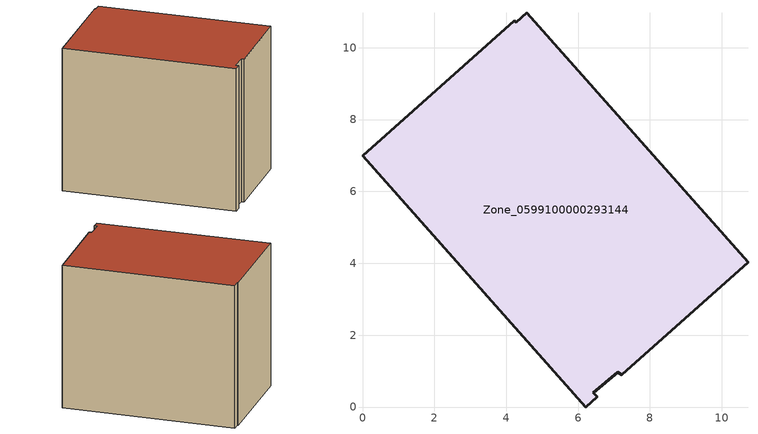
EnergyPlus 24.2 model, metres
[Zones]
Zone_0599100000293144
 floor ground (C_G): 7.22,0.89 7.1,0.96 6.43,0.4 6.53,0.28 6.22,0 0,6.99 4.22,10.76 4.27,10.71 4.57,10.97 10.73,4.03 z0
 wall outside (C_F): 7.22,0.89 10.73,4.03 4.57,10.97 4.27,10.71 4.22,10.76 0,6.99 6.22,0 6.53,0.28 6.43,0.4 7.1,0.96 7.22,0.89 z0:7.9
 roof outside (C_R): 7.1,0.96 7.22,0.89 10.73,4.03 4.57,10.97 4.27,10.71 4.22,10.76 0,6.99 6.22,0 6.53,0.28 6.43,0.4 z7.9
[BUILDING]
Pand.0599100000293144: North Axis=0; Terrain=City; Loads Convergence Tolerance Value=0.04; Temperature Convergence Tolerance Value=0.4; Solar Distribution=FullExterior; Maximum Number of Warmup Days=25; Minimum Number of Warmup Days=1
[Site:Location]
Rotterdam.The.Hague.AP_ZH_NLD Design_Conditions: Latitude=51.96; Longitude=4.45; Time Zone=1; Elevation=-4.5
[SITE:GROUNDTEMPERATURE:BUILDINGSURFACE]
18, 18, 18, 18, 18, 18, 18, 18, 18, 18, 18, 18
[MATERIAL] Thermal Absorptance=0.9; Solar Absorptance=0.7; Visible Absorptance=0.7
Name | Roughness | Thickness | Conductivity | Density | Specific Heat
G.TI.1965-1974 | MediumSmooth | 0.15 | 0.882353 | 540 | 1210
F.TI.1965-1974 | Rough | 0.3 | 0.697674 | 1920 | 840
R.TI.1965-1974 | MediumRough | 0.2 | 0.232558 | 1500 | 1000
[CONSTRUCTION]
C_G: G.TI.1965-1974
C_F: F.TI.1965-1974
C_R: R.TI.1965-1974
[ZONE]
Zone_0599100000293144: Type=1; Multiplier=1; Ceiling Height=Autocalculate; Volume=Autocalculate; Floor Area=autocalculate; Part of Total Floor Area=Yes
[ZONEINFILTRATION:DESIGNFLOWRATE]
Infil_Zone_0599100000293144: Zone or ZoneList or Space or SpaceList=Zone_0599100000293144; Schedule=AlwaysOn; Design Flow Rate Calculation Method=Flow/Area; Flow Rate per Floor Area=0.003; Constant Term Coefficient=1; Temperature Term Coefficient=0; Velocity Term Coefficient=0; Velocity Squared Term Coefficient=0
[HVACTEMPLATE:ZONE:IDEALLOADSAIRSYSTEM]
Zone_0599100000293144: Maximum Heating Supply Air Temperature=50; Minimum Cooling Supply Air Temperature=13; Maximum Heating Supply Air Humidity Ratio=0.0156; Minimum Cooling Supply Air Humidity Ratio=0.0077; Heating Limit=NoLimit; Cooling Limit=NoLimit; Dehumidification Control Type=ConstantSensibleHeatRatio; Cooling Sensible Heat Ratio=0.7; Dehumidification Setpoint=60; Humidification Control Type=None; Humidification Setpoint=30; Outdoor Air Method=None; Outdoor Air Flow Rate per Person=0.00944; Outdoor Air Flow Rate per Zone Floor Area=0; Outdoor Air Flow Rate per Zone=0; Demand Controlled Ventilation Type=None; Outdoor Air Economizer Type=NoEconomizer; Heat Recovery Type=None; Sensible Heat Recovery Effectiveness=0.7; Latent Heat Recovery Effectiveness=0.65
[ZONECONTROL:THERMOSTAT]
ThermostatControl_Zone_0599100000293144: Zone or ZoneList=Zone_0599100000293144; Control Type Schedule=DualSetpointControlType; Control 1=Thermostat_Zone_0599100000293144; Temperature Difference Between Cutout And Setpoint=0
[THERMOSTATSETPOINT:DUALSETPOINT]
Thermostat_Zone_0599100000293144: Heating Setpoint Temperature Schedule=HeatingSetpoint_Zone_0599100000293144; Cooling Setpoint Temperature Schedule=CoolingSetpoint_Zone_0599100000293144
[SCHEDULE:COMPACT]
HeatingSetpoint_Zone_0599100000293144: Through: 12/31, For: AllDays, Until: 24:00, 21
CoolingSetpoint_Zone_0599100000293144: Through: 12/31, For: AllDays, Until: 24:00, 24
DualSetpointControlType: Through: 12/31, For: AllDays, Until: 24:00, 4
AlwaysOn: Through: 12/31, For: AllDays, Until: 24:00, 1
